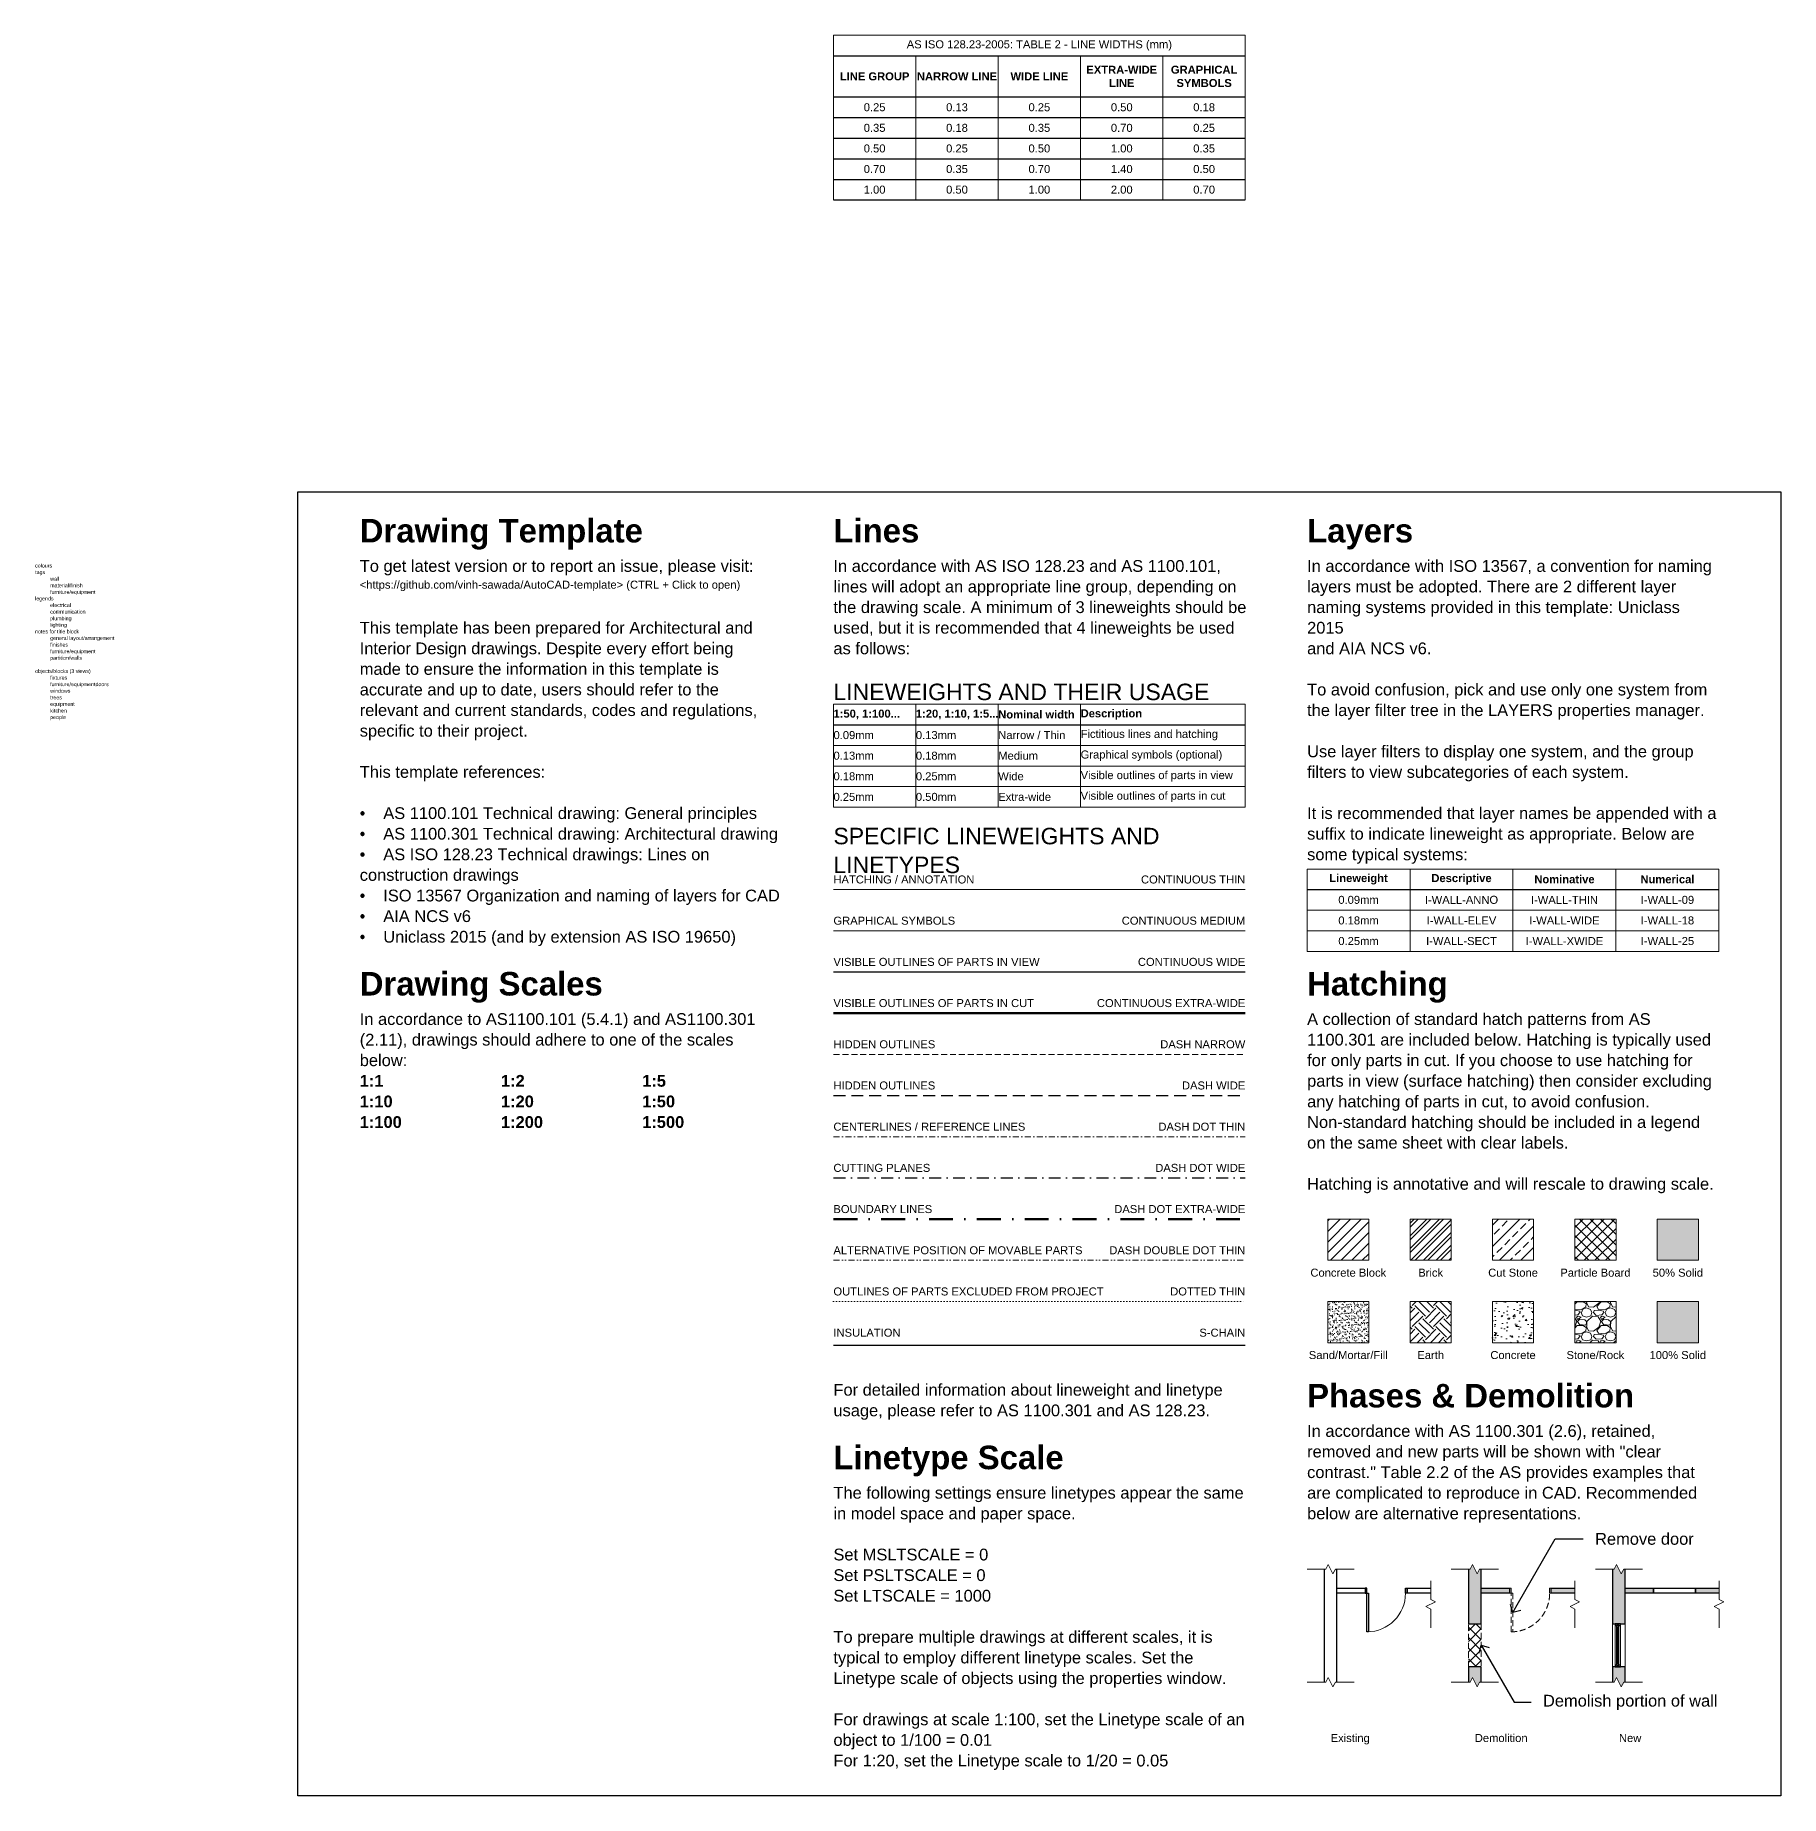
# Model space of a CAD drawing. Header units: millimetres. Extents: x 6670 to 127750, y 41694 to 79093.
# Drawn here: x 6670 to 43751, y 41694 to 79093 of the extents above; entities that cross this region are included whole.
import ezdxf
from ezdxf import colors
from ezdxf.entities.mleader import LeaderData, LeaderLine
from ezdxf.math import Vec2, Vec3

# ---------------------------------------------------------------- set-up
doc = ezdxf.new("R2010")
doc.units = ezdxf.units.MM
doc.header["$LTSCALE"] = 1000
for name, pattern in [('DASHDOT', [25.4, 12.7, -6.35, 0, -6.35]), ('DASHDOTX2', [50.8, 25.4, -12.7, 0, -12.7]), ('DASHDOTX4', [101.6, 50.8, -25.4, 0, -25.4]), ('DASHED', [19.05, 12.7, -6.35]), ('DASHEDX2', [38.1, 25.4, -12.7]), ('DIVIDE', [31.75, 12.7, -6.35, 0, -6.35, 0, -6.35]), ('DOT', [6.35, 0, -6.35])]:
    doc.linetypes.add(name, pattern=pattern)
for name, color, linetype, lineweight in [('I-E_25_10-WALLS_EXTERIOR_ELEV', 11, 'Continuous', 18), ('I-E_25_10-WALLS_EXTERIOR_SECT', 10, 'Continuous', 25), ('I-E_25_20-WALLS_INTERIOR_SECT', 10, 'Continuous', 25), ('I-E_25_30-DOORS_ANNO', 54, 'Continuous', 9), ('I-E_25_30-DOORS_SECT', 50, 'Continuous', 25), ('I-E_25_35-WINDOWS_ELEV', 91, 'Continuous', 18), ('I-E_25_35-WINDOWS_SECT', 90, 'Continuous', 25), ('I-E_25_40-GLAZING_SECT', 130, 'Continuous', 25), ('I-Z_20_10_00-ANNOTATION', 7, 'Continuous', 13), ('I-Z_20_40_00-HATCHING', 8, 'Continuous', 9), ('I-Z_20_80_00-SYMBOLS', 7, 'Continuous', 13), ('I-Z_30_90_00-SCHEDULES', 7, 'Continuous', 13), ('ID-E_25_00_DEMO_ANNO', 1, 'DASHED', 13), ('ID-E_25_00_DEMO_ELEMENTS', 1, 'DASHED', 18), ('ID-E_25_00_DEMO_HATCHING', 1, 'DASHED', 9)]:
    doc.layers.add(name, color=color, linetype=linetype, lineweight=lineweight)
doc.styles.add('1.7mm BOLD', font='HelveticaNowDisplay-Bold.ttf', dxfattribs={"height": 1.7})
doc.styles.add('1.7mm REGULAR', font='HelveticaNowDisplay-Regular.ttf', dxfattribs={"height": 1.7})
doc.styles.add('1.7mm THIN', font='HelveticaNowDisplay-Thin.ttf', dxfattribs={"height": 1.7})
doc.styles.add('2.5mm BOLD', font='HelveticaNowDisplay-Bold.ttf', dxfattribs={"height": 2.5})
doc.styles.add('2.5mm REGULAR', font='HelveticaNowDisplay-Regular.ttf', dxfattribs={"height": 2.5})
doc.styles.add('3.5mm THIN', font='HelveticaNowDisplay-Thin.ttf', dxfattribs={"height": 3.5})
doc.styles.add('5.0mm BOLD', font='HelveticaNowDisplay-Bold.ttf', dxfattribs={"height": 5})
doc.linetypes.add('BATTING', pattern='A,0.00254,-2.54,[134,ltypeshp.shx,S=2.54,R=0,X=-2.54,Y=0],-5.08,[134,ltypeshp.shx,S=2.54,R=180,X=2.54,Y=0],-2.54', length=10.16254)

# ---------------------------------------------------------------- blocks, each defined once
blk = doc.blocks.new('*T56')
at = {"layer": 'Defpoints', "color": 8, "linetype": 'ByBlock', "lineweight": 0, "transparency": 16777216}
for p, q in [((0, 0), (8750, 0)), ((0, 0), (0, -3500)), ((8750, 0), (8750, -3500)), ((1750, -437.5), (1750, -3500)), ((3500, -437.5), (3500, -3500)), ((5250, -437.5), (5250, -3500)), ((7000, -437.5), (7000, -3500))]:
    blk.add_line(p, q, dxfattribs=at)
at = {"layer": 'I-Z_30_90_00-SCHEDULES', "color": 0, "linetype": 'ByBlock', "lineweight": -2, "transparency": 16777216}
for p, q in [((0, -437.5), (8750, -437.5)), ((0, -1312.5), (8750, -1312.5)), ((0, -1750), (8750, -1750)), ((0, -2187.5), (8750, -2187.5)), ((0, -2625), (8750, -2625)), ((0, -3062.5), (8750, -3062.5)), ((0, -3500), (8750, -3500))]:
    blk.add_line(p, q, dxfattribs=at)
at = {"layer": 'I-Z_30_90_00-SCHEDULES', "color": 0, "transparency": 16777216, "char_height": 170, "attachment_point": 5}
for s, insert, width, style in [('AS ISO 128.23-2005: TABLE 2 - LINE WIDTHS (mm)', (4375, -218.75), 8747, '1.7mm THIN'), ('EXTRA-WIDE LINE', (6125, -875), 1747, '1.7mm BOLD'), ('GRAPHICAL SYMBOLS', (7875, -875), 1747, '1.7mm BOLD'), ('LINE GROUP', (875, -875), 1747, '1.7mm BOLD'), ('NARROW LINE', (2625, -875), 1747, '1.7mm BOLD'), ('WIDE LINE', (4375, -875), 1747, '1.7mm BOLD'), ('0.25', (875, -1531.25), 1747, '1.7mm REGULAR'), ('0.13', (2625, -1531.25), 1747, '1.7mm REGULAR'), ('0.25', (4375, -1531.25), 1747, '1.7mm REGULAR'), ('0.50', (6125, -1531.25), 1747, '1.7mm REGULAR'), ('0.18', (7875, -1531.25), 1747, '1.7mm REGULAR'), ('0.35', (875, -1968.75), 1747, '1.7mm REGULAR'), ('0.18', (2625, -1968.75), 1747, '1.7mm REGULAR'), ('0.35', (4375, -1968.75), 1747, '1.7mm REGULAR'), ('0.70', (6125, -1968.75), 1747, '1.7mm REGULAR'), ('0.25', (7875, -1968.75), 1747, '1.7mm REGULAR'), ('0.50', (875, -2406.25), 1747, '1.7mm REGULAR'), ('0.25', (2625, -2406.25), 1747, '1.7mm REGULAR'), ('0.50', (4375, -2406.25), 1747, '1.7mm REGULAR'), ('1.00', (6125, -2406.25), 1747, '1.7mm REGULAR'), ('0.35', (7875, -2406.25), 1747, '1.7mm REGULAR'), ('0.70', (875, -2843.75), 1747, '1.7mm REGULAR'), ('0.35', (2625, -2843.75), 1747, '1.7mm REGULAR'), ('0.70', (4375, -2843.75), 1747, '1.7mm REGULAR'), ('1.40', (6125, -2843.75), 1747, '1.7mm REGULAR'), ('0.50', (7875, -2843.75), 1747, '1.7mm REGULAR'), ('1.00', (875, -3281.25), 1747, '1.7mm REGULAR'), ('0.50', (2625, -3281.25), 1747, '1.7mm REGULAR'), ('1.00', (4375, -3281.25), 1747, '1.7mm REGULAR'), ('2.00', (6125, -3281.25), 1747, '1.7mm REGULAR'), ('0.70', (7875, -3281.25), 1747, '1.7mm REGULAR')]:
    blk.add_mtext(s, dxfattribs=dict(at, insert=insert, width=width, style=style))
blk = doc.blocks.new('*T75')
at = {"layer": 'Defpoints', "color": 8, "linetype": 'ByBlock', "lineweight": 0, "transparency": 16777216}
for p, q in [((0, 0), (8750, 0)), ((0, 0), (0, -1750)), ((2187.5, 0), (2187.5, -1750)), ((4375, 0), (4375, -1750)), ((6562.5, 0), (6562.5, -1750)), ((8750, 0), (8750, -1750)), ((0, -875), (8750, -875)), ((0, -1312.5), (8750, -1312.5)), ((0, -1750), (8750, -1750))]:
    blk.add_line(p, q, dxfattribs=at)
at = {"layer": 'I-Z_30_90_00-SCHEDULES', "color": 0, "linetype": 'ByBlock', "lineweight": -2, "transparency": 16777216}
blk.add_line((0, -437.5), (8750, -437.5), dxfattribs=at)
at = {"layer": 'I-Z_30_90_00-SCHEDULES', "color": 0, "transparency": 16777216, "char_height": 170, "width": 2184.5, "attachment_point": 5}
for s, insert, style in [('Lineweight', (1093.75, -218.75), '1.7mm BOLD'), ('Descriptive', (3281.25, -218.75), '1.7mm BOLD'), ('Nominative', (5468.75, -218.75), '1.7mm BOLD'), ('Numerical', (7656.25, -218.75), '1.7mm BOLD'), ('0.09mm', (1093.75, -656.25), '1.7mm REGULAR'), ('I-WALL-ANNO', (3281.25, -656.25), '1.7mm REGULAR'), ('I-WALL-THIN', (5468.75, -656.25), '1.7mm REGULAR'), ('I-WALL-09', (7656.25, -656.25), '1.7mm REGULAR'), ('0.18mm', (1093.75, -1093.75), '1.7mm REGULAR'), ('I-WALL-ELEV', (3281.25, -1093.75), '1.7mm REGULAR'), ('I-WALL-WIDE', (5468.75, -1093.75), '1.7mm REGULAR'), ('I-WALL-18', (7656.25, -1093.75), '1.7mm REGULAR'), ('0.25mm', (1093.75, -1531.25), '1.7mm REGULAR'), ('I-WALL-SECT', (3281.25, -1531.25), '1.7mm REGULAR'), ('I-WALL-XWIDE', (5468.75, -1531.25), '1.7mm REGULAR'), ('I-WALL-25', (7656.25, -1531.25), '1.7mm REGULAR')]:
    blk.add_mtext(s, dxfattribs=dict(at, insert=insert, style=style))
blk = doc.blocks.new('*T76')
at = {"layer": 'Defpoints', "color": 8, "linetype": 'ByBlock', "lineweight": 0, "transparency": 16777216}
for p, q in [((0, 0), (8750, 0)), ((0, 0), (0, -2187.5)), ((1750, 0), (1750, -2187.5)), ((3500, 0), (3500, -2187.5)), ((5250, 0), (5250, -2187.5)), ((8750, 0), (8750, -2187.5)), ((0, -875), (8750, -875)), ((0, -1312.5), (8750, -1312.5)), ((0, -1750), (8750, -1750)), ((0, -2187.5), (8750, -2187.5))]:
    blk.add_line(p, q, dxfattribs=at)
at = {"layer": 'I-Z_30_90_00-SCHEDULES', "color": 0, "linetype": 'ByBlock', "lineweight": -2, "transparency": 16777216}
blk.add_line((0, -437.5), (8750, -437.5), dxfattribs=at)
at = {"layer": 'I-Z_30_90_00-SCHEDULES', "color": 0, "transparency": 16777216, "char_height": 170, "attachment_point": 4}
for s, insert, width, style in [('1:50, 1:100...', (1.5, -218.75), 1747, '1.7mm BOLD'), ('1:20, 1:10, 1:5...', (1751.5, -218.75), 1747, '1.7mm BOLD'), ('Nominal width', (3501.5, -218.75), 1747, '1.7mm BOLD'), ('Description', (5251.5, -218.75), 3497, '1.7mm BOLD'), ('0.09mm', (1.5, -656.25), 1747, '1.7mm REGULAR'), ('0.13mm', (1751.5, -656.25), 1747, '1.7mm REGULAR'), ('Narrow / Thin', (3501.5, -656.25), 1747, '1.7mm REGULAR'), ('Fictitious lines and hatching', (5251.5, -656.25), 3497, '1.7mm REGULAR'), ('0.13mm', (1.5, -1093.75), 1747, '1.7mm REGULAR'), ('0.18mm', (1751.5, -1093.75), 1747, '1.7mm REGULAR'), ('Medium', (3501.5, -1093.75), 1747, '1.7mm REGULAR'), ('Graphical symbols (optional)', (5251.5, -1093.75), 3497, '1.7mm REGULAR'), ('0.18mm', (1.5, -1531.25), 1747, '1.7mm REGULAR'), ('0.25mm', (1751.5, -1531.25), 1747, '1.7mm REGULAR'), ('Wide', (3501.5, -1531.25), 1747, '1.7mm REGULAR'), ('Visible outlines of parts in view', (5251.5, -1531.25), 3497, '1.7mm REGULAR'), ('Visible outlines of parts in cut', (5251.5, -1968.75), 3497, '1.7mm REGULAR'), ('0.25mm', (1.5, -1968.75), 1747, '1.7mm REGULAR'), ('0.50mm', (1751.5, -1968.75), 1747, '1.7mm REGULAR'), ('Extra-wide', (3501.5, -1968.75), 1747, '1.7mm REGULAR')]:
    blk.add_mtext(s, dxfattribs=dict(at, insert=insert, width=width, style=style))
blk = doc.blocks.new('*U120')
at = {"color": 0, "linetype": 'ByBlock', "lineweight": -2, "ltscale": 0.01, "transparency": 16777216}
blk.add_lwpolyline([(-5, 0), (-1, 0), (-0.5, 1), (0.5, -1), (1, 0), (5, 0)], dxfattribs=at)
blk = doc.blocks.new('*U162')
at = {"layer": 'I-E_25_30-DOORS_ANNO', "ltscale": 0.01}
blk.add_arc((0, 0), 820, 270, 0, dxfattribs=at)
at = {"layer": 'I-E_25_30-DOORS_SECT', "ltscale": 0.01}
for points in [[(0, 0), (0, 110), (-35, 110), (-35, 0)], [(0, 0), (35, 0), (35, -820), (0, -820)], [(820, 0), (820, 110), (855, 110), (855, 0)]]:
    blk.add_lwpolyline(points, close=True, dxfattribs=at)
blk = doc.blocks.new('*U123')
at = {"layer": 'I-E_25_35-WINDOWS_ELEV'}
for points in [[(35, 110), (875, 110), (875, 0), (35, 0)], [(70, 30), (840, 30), (840, 80), (70, 80)]]:
    blk.add_lwpolyline(points, close=True, dxfattribs=at)
at = {"layer": 'I-E_25_35-WINDOWS_SECT'}
for points in [[(0, 0), (35, 0), (35, 110), (0, 110)], [(35, 30), (70, 30), (70, 80), (35, 80)], [(840, 30), (875, 30), (875, 80), (840, 80)], [(875, 0), (910, 0), (910, 110), (875, 110)]]:
    blk.add_lwpolyline(points, close=True, dxfattribs=at)
at = {"layer": 'I-E_25_40-GLAZING_SECT'}
blk.add_line((840, 55), (70, 55), dxfattribs=at)
blk = doc.blocks.new('_Open90')
at = {"color": 0, "linetype": 'ByBlock', "lineweight": -2}
for p, q in [((0, 0), (-1, 0)), ((-0.5, 0.5), (0, 0)), ((0, 0), (-0.5, -0.5))]:
    blk.add_line(p, q, dxfattribs=at)

msp = doc.modelspace()

# ---------------------------------------------------------------- hatches: boundary and pattern name
at = {"layer": 'I-Z_20_40_00-HATCHING', "transparency": 33554687}
h = msp.add_hatch(dxfattribs=at)
h.set_pattern_fill('ANSI31', color=256, scale=0.5)
h.set_pattern_definition([(45, (7e-12, -875), (-112.2532, 112.2532), [])])
h.paths.add_polyline_path([(35001.2, 53943.7), (34126.2, 53943.7), (34126.2, 53068.7), (35001.2, 53068.7)])
h = msp.add_hatch(dxfattribs=at)
h.set_pattern_fill('ANSI32', color=256, scale=0.2)
h.set_pattern_definition([(45, (7e-12, -875), (-134.70384, 134.70384), []), (45, (89.8, -875), (-134.70384, 134.70384), [])])
h.paths.add_polyline_path([(36751.2, 53943.7), (35876.2, 53943.7), (35876.2, 53068.7), (36751.2, 53068.7)])
h = msp.add_hatch(dxfattribs=at)
h.set_pattern_fill('ANSI33', color=256, scale=0.5)
h.set_pattern_definition([(45, (7e-12, -875), (-224.5064, 224.5064), []), (45, (224.5, -875), (-224.5064, 224.5064), [158.75, -79.375])])
h.paths.add_polyline_path([(38501.2, 53943.7), (37626.2, 53943.7), (37626.2, 53068.7), (38501.2, 53068.7)])
h = msp.add_hatch(dxfattribs=at)
h.set_pattern_fill('ANSI37', color=256, scale=0.5)
h.set_pattern_definition([(45, (7e-12, -875), (-112.2532, 112.2532), []), (135, (7e-12, -875), (-112.2532, -112.2532), [])])
h.paths.add_polyline_path([(40251.2, 53943.7), (39376.2, 53943.7), (39376.2, 53068.7), (40251.2, 53068.7)])
at = {"layer": 'I-Z_20_40_00-HATCHING', "transparency": 33554559}
h = msp.add_hatch(color=256, dxfattribs=at)
h.dxf.hatch_style = 1
h.paths.add_polyline_path([(41126.2, 53068.7), (42001.2, 53068.7), (42001.2, 53943.7), (41126.2, 53943.7)])
at = {"layer": 'I-Z_20_40_00-HATCHING', "transparency": 33554687}
h = msp.add_hatch(dxfattribs=at)
h.set_pattern_fill('AR-SAND', color=256, scale=0.02)
h.set_pattern_definition([(37.5, (7e-12, -875), (-3.20006, 97.88265), [0, -77.216, 0, -86.36, 0, -82.55]), (7.5, (7e-12, -875), (89.90466, 143.36502), [0, -41.656, 0, -69.596, 0, -26.67]), (327.5, (-62.48, -875), (158.19847, 0.28744), [0, -25.4, 0, -91.44, 0, -119.38]), (317.5, (-62.48, -875), (152.7113, 44.58586), [0, -12.7, 0, -59.944, 0, -68.58])])
h.paths.add_polyline_path([(35001.2, 52193.7), (34126.2, 52193.7), (34126.2, 51318.7), (35001.2, 51318.7)])
h = msp.add_hatch(dxfattribs=at)
h.set_pattern_fill('EARTH', color=256, scale=0.5, angle=45)
h.set_pattern_definition([(45, (7e-12, -875), (0, 449.0128), [317.5, -317.5]), (45, (-84.2, -790.8), (0, 449.0128), [317.5, -317.5]), (45, (-168.38, -706.62), (0, 449.0128), [317.5, -317.5]), (135, (-168.38, -650.5), (-449.0128, 0), [317.5, -317.5]), (135, (-84.2, -566.3), (-449.0128, 0), [317.5, -317.5]), (135, (7e-12, -482.1), (-449.0128, 0), [317.5, -317.5])])
h.paths.add_polyline_path([(36751.2, 52193.7), (35876.2, 52193.7), (35876.2, 51318.7), (36751.2, 51318.7)])
h = msp.add_hatch(dxfattribs=at)
h.set_pattern_fill('AR-CONC', color=256, scale=0.02)
h.set_pattern_definition([(50, (7e-12, -875), (364.3693, -31.8782), [38.1, -419.1]), (355, (7e-12, -875), (-70.4868, 382.1137), [30.48, -335.2812]), (100.45144, (30.36, -877.66), (293.8825, 350.2355), [32.38, -356.1805]), (46.1842, (7e-12, -773.4), (542.158, -84.0847), [57.15, -628.65]), (96.6356, (45.2, -780.4), (474.8083, 494.8522), [48.57, -534.271]), (351.1842, (7e-12, -773.4), (474.8083, 494.8522), [45.72, -502.9195]), (21, (50.8, -798.8), (303.2288, -204.5304), [38.1, -419.1]), (326, (50.8, -798.8), (123.604, 368.376), [30.48, -335.28]), (71.45144, (76.07, -815.84), (426.8328, 163.8455), [32.38, -356.1799]), (37.5, (7e-12, -875), (6.1772, 169.11008), [0, -331.216, 0, -340.36, 0, -336.55]), (7.5, (7e-12, -875), (133.6393, 200.36115), [0, -194.056, 0, -323.596, 0, -128.27]), (327.5, (-113.28, -875), (271.1812, -11.4575), [0, -127, 0, -396.24, 0, -525.78]), (317.5, (-164.08, -875), (296.2584, 50.853), [0, -165.1, 0, -263.144, 0, -373.38])])
h.paths.add_polyline_path([(38501.2, 52193.7), (37626.2, 52193.7), (37626.2, 51318.7), (38501.2, 51318.7)])
h = msp.add_hatch(dxfattribs=at)
h.set_pattern_fill('GRAVEL', color=256, scale=0.2)
h.set_pattern_definition([(228.01279, (365.76, -367), (-4064, -4572), [68.3443, -6766.0967]), (184.96974, (320.04, -417.8), (6095.9999976, 508.000029), [117.281, -11610.8098]), (132.510447, (203.2, -427.96), (5080.000002, -5587.999998), [82.6963, -8186.9446]), (267.27369, (5.08, -554.96), (508.000001, 10160), [106.801, -10573.2875]), (292.833654, (7e-12, -661.64), (-2540, 6096), [104.7267, -10367.9615]), (357.27369, (40.64, -758.16), (-10160, 508.000001), [106.801, -10573.2875]), (37.69424, (147.32, -763.24), (-6603.9999997, -5080.0000004), [141.2387, -13982.623]), (72.25533, (259.08, -676.88), (3556.000001, 11175.9999997), [133.344, -13201.0513]), (121.429566, (299.72, -549.88), (-4064.000001, 6604), [107.1626, -10609.109]), (175.23636, (243.84, -458.44), (5588, -508), [122.3427, -5994.7874]), (222.397438, (121.92, -448.28), (-6096, -5588.0000002), [158.2156, -15663.3545]), (138.814075, (508, -560.04), (-3556, 3048), [54.001, -5346.113]), (171.469234, (467.36, -524.48), (6604, -1015.999999), [102.7364, -10170.9278]), (225, (365.76, -509.24), (-7e-14, -508), [71.842, -646.5786]), (203.19859, (330.2, -448.28), (2540, 1016), [38.6883, -3830.1245]), (291.80141, (294.64, -463.52), (-508, 1524), [54.713, -2680.9506]), (30.96376, (314.96, -514.32), (1524, 1016), [88.864, -2873.2596]), (161.56505, (391.16, -468.6), (1016, -508), [64.2574, -1542.1796]), (16.38954, (7e-12, -463.52), (5080, 1524), [90.0176, -8911.7653]), (70.346176, (86.36, -438.12), (-2032, -5588), [75.5198, -7476.443]), (293.19859, (391.16, -367), (-1016, 2540), [77.376, -3791.4367]), (343.61046, (421.64, -438.12), (-5080, 1524), [90.0176, -8911.7653]), (339.44395, (7e-12, -778.48), (-2540, 1016), [86.807, -4253.547]), (294.77514, (81.28, -808.96), (-2540.000003, 5587.999999), [72.7344, -7200.7187]), (66.80141, (396.24, -875), (1016, 2540), [77.376, -3791.4367]), (17.354025, (426.72, -803.88), (-6604, -2032), [85.1565, -8430.4752]), (69.44395, (147.32, -875), (-1016, -2540), [43.4035, -4296.9504]), (101.30993, (365.76, -875), (-508, 2032), [25.903, -2564.399]), (165.96376, (360.68, -849.6), (1524, -508), [104.7267, -1989.811]), (186.009006, (259.08, -824.2), (5080, 508), [97.0534, -9608.273]), (303.69007, (314.96, -560.04), (-508, 1016), [73.2648, -1758.3553]), (353.157227, (355.6, -621), (8636, -1015.9999995), [127.9114, -12663.2018]), (60.9454, (482.6, -636.24), (-2032, -3556), [52.3016, -5177.8785]), (90, (508, -590.5), (-508, 508), [30.48, -477.52]), (120.25644, (248.92, -808.96), (2032, -3556), [70.5734, -6986.788]), (48.01279, (213.36, -748), (4064, 4572), [136.6886, -6697.7524]), (0, (304.8, -646.4), (508, 508), [132.08, -375.92]), (325.304846, (436.88, -646.4), (5080.000002, -3555.999997), [80.322, -7951.8633]), (254.0546, (502.92, -692.12), (-508, -2032), [73.966, -3624.33]), (207.645975, (482.6, -763.24), (-9652.0000004, -5079.999999), [120.429, -11922.493]), (175.42608, (375.92, -819.12), (-6604, 508), [127.406, -12613.1693])])
h.paths.add_polyline_path([(40251.2, 52193.7), (39376.2, 52193.7), (39376.2, 51318.7), (40251.2, 51318.7)])
h = msp.add_hatch(color=256, dxfattribs=at)
h.dxf.hatch_style = 1
h.paths.add_polyline_path([(42001.2, 51318.7), (42001.2, 52193.7), (41126.2, 52193.7), (41126.2, 51318.7)])
at = {"layer": 'I-Z_20_40_00-HATCHING', "transparency": 33554559}
h = msp.add_hatch(color=256, dxfattribs=at)
h.dxf.hatch_style = 1
h.paths.add_polyline_path([(37116.2, 45346.2), (37386.2, 45346.2), (37386.2, 46506.2), (37351.2, 46506.2), (37301.2, 46406.2), (37201.2, 46606.2), (37151.2, 46506.2), (37116.2, 46506.2)])
h.paths.add_polyline_path([(37201.2, 44206.2), (37301.2, 44006.2), (37351.2, 44106.2), (37386.2, 44106.2), (37386.2, 44436.2), (37116.2, 44436.2), (37116.2, 44106.2), (37151.2, 44106.2)])
h = msp.add_hatch(color=256, dxfattribs=at)
h.dxf.hatch_style = 1
h.paths.add_polyline_path([(41048.7, 46106.2), (40448.7, 46106.2), (40448.7, 45996.2), (41048.7, 45996.2)])
h.paths.add_polyline_path([(41938.7, 46106.2), (41938.7, 45996.2), (42438.7, 45996.2), (42438.7, 46106.2)])
h.paths.add_polyline_path([(40178.7, 45346.2), (40448.7, 45346.2), (40448.7, 46506.2), (40413.7, 46506.2), (40363.7, 46406.2), (40263.7, 46606.2), (40213.7, 46506.2), (40178.7, 46506.2)])
h.paths.add_polyline_path([(40263.7, 44206.2), (40363.7, 44006.2), (40413.7, 44106.2), (40448.7, 44106.2), (40448.7, 44436.2), (40178.7, 44436.2), (40178.7, 44106.2), (40213.7, 44106.2)])
h = msp.add_hatch(color=256, dxfattribs=at)
h.dxf.hatch_style = 1
h.paths.add_polyline_path([(37986.2, 46106.2), (37386.2, 46106.2), (37386.2, 45996.2), (37986.2, 45996.2)])
h.paths.add_polyline_path([(38876.2, 46106.2), (38876.2, 45996.2), (39376.2, 45996.2), (39376.2, 46106.2)])
at = {"layer": 'ID-E_25_00_DEMO_HATCHING', "transparency": 33554687}
h = msp.add_hatch(dxfattribs=at)
h.set_pattern_fill('ANSI37', color=256, scale=0.5)
h.set_pattern_definition([(45, (0, 0), (-112.2532, 112.2532), []), (135, (0, 0), (-112.2532, -112.2532), [])])
h.paths.add_polyline_path([(37386.2, 45346.2), (37116.2, 45346.2), (37116.2, 44436.2), (37386.2, 44436.2)])

# ---------------------------------------------------------------- linework, layer by layer
at = {"linetype": 'Continuous', "lineweight": 13, "ltscale": 0.01}
msp.add_line((23626.2, 60943.7), (32376.2, 60943.7), dxfattribs=at)
at = {"linetype": 'Continuous', "lineweight": 18, "ltscale": 0.01}
msp.add_line((23626.2, 60068.7), (32376.2, 60068.7), dxfattribs=at)
at = {"linetype": 'Continuous', "lineweight": 25, "ltscale": 0.01}
msp.add_line((23626.2, 59193.7), (32376.2, 59193.7), dxfattribs=at)
at = {"linetype": 'Continuous', "lineweight": 50, "ltscale": 0.01}
msp.add_line((23626.2, 58318.7), (32376.2, 58318.7), dxfattribs=at)
at = {"linetype": 'DASHED', "lineweight": 13, "ltscale": 0.01}
msp.add_line((23626.2, 57443.7), (32376.2, 57443.7), dxfattribs=at)
at = {"linetype": 'DASHEDX2', "lineweight": 25, "ltscale": 0.01}
msp.add_line((23626.2, 56568.7), (32376.2, 56568.7), dxfattribs=at)
at = {"linetype": 'DASHDOT', "lineweight": 13, "ltscale": 0.01}
msp.add_line((23626.2, 55693.7), (32376.2, 55693.7), dxfattribs=at)
at = {"linetype": 'DASHDOTX2', "lineweight": 25, "ltscale": 0.01}
msp.add_line((23626.2, 54818.7), (32376.2, 54818.7), dxfattribs=at)
at = {"linetype": 'DASHDOTX4', "lineweight": 50, "ltscale": 0.01}
msp.add_line((23626.2, 53943.7), (32376.2, 53943.7), dxfattribs=at)
at = {"linetype": 'DIVIDE', "lineweight": 13, "ltscale": 0.01}
msp.add_line((23626.2, 53068.7), (32376.2, 53068.7), dxfattribs=at)
at = {"linetype": 'DOT', "lineweight": 13, "ltscale": 0.01}
msp.add_line((23626.2, 52193.7), (32376.2, 52193.7), dxfattribs=at)
at = {"linetype": 'BATTING', "lineweight": -3, "ltscale": 0.01}
msp.add_line((23626.2, 51268.7), (32376.2, 51268.7), dxfattribs=at)
msp.add_lwpolyline([(12251.6, 69393.4), (43751.2, 69393.4), (43751.2, 41693.7), (12251.6, 41693.7)], close=True)
at = {"layer": 'I-E_25_10-WALLS_EXTERIOR_ELEV'}
msp.add_lwpolyline([(40178.7, 45346.2), (40448.7, 45346.2), (40448.7, 44436.2), (40178.7, 44436.2)], close=True, dxfattribs=at)
at = {"layer": 'I-E_25_10-WALLS_EXTERIOR_SECT'}
for p, q in [((34053.7, 46506.2), (34053.7, 44106.2)), ((34323.7, 44106.2), (34323.7, 46506.2))]:
    msp.add_line(p, q, dxfattribs=at)
for points in [[(37116.2, 46506.2), (37116.2, 45346.2), (37386.2, 45346.2), (37386.2, 46506.2)], [(40178.7, 46506.2), (40178.7, 45346.2), (40448.7, 45346.2), (40448.7, 46506.2)], [(37386.2, 44106.2), (37386.2, 44436.2), (37116.2, 44436.2), (37116.2, 44106.2)], [(40448.7, 44106.2), (40448.7, 44436.2), (40178.7, 44436.2), (40178.7, 44106.2)]]:
    msp.add_lwpolyline(points, dxfattribs=at)
at = {"layer": 'I-E_25_20-WALLS_INTERIOR_SECT'}
for points in [[(34323.7, 46106.2), (34923.7, 46106.2), (34923.7, 45996.2), (34323.7, 45996.2)], [(37386.2, 46106.2), (37986.2, 46106.2), (37986.2, 45996.2), (37386.2, 45996.2)], [(40448.7, 46106.2), (41048.7, 46106.2), (41048.7, 45996.2), (40448.7, 45996.2)], [(41048.7, 46106.2), (41938.7, 46106.2), (41938.7, 45996.2), (41048.7, 45996.2)]]:
    msp.add_lwpolyline(points, close=True, dxfattribs=at)
for points in [[(36313.7, 45996.2), (35813.7, 45996.2), (35813.7, 46106.2), (36313.7, 46106.2)], [(39376.2, 45996.2), (38876.2, 45996.2), (38876.2, 46106.2), (39376.2, 46106.2)], [(42438.7, 45996.2), (41938.7, 45996.2), (41938.7, 46106.2), (42438.7, 46106.2)]]:
    msp.add_lwpolyline(points, dxfattribs=at)
at = {"layer": 'I-Z_20_80_00-SYMBOLS'}
for points in [[(34126.2, 53068.7), (35001.2, 53068.7), (35001.2, 53943.7), (34126.2, 53943.7)], [(35876.2, 53068.7), (36751.2, 53068.7), (36751.2, 53943.7), (35876.2, 53943.7)], [(37626.2, 53068.7), (38501.2, 53068.7), (38501.2, 53943.7), (37626.2, 53943.7)], [(39376.2, 53068.7), (40251.2, 53068.7), (40251.2, 53943.7), (39376.2, 53943.7)], [(41126.2, 53068.7), (42001.2, 53068.7), (42001.2, 53943.7), (41126.2, 53943.7)], [(34126.2, 51318.7), (35001.2, 51318.7), (35001.2, 52193.7), (34126.2, 52193.7)], [(35876.2, 51318.7), (36751.2, 51318.7), (36751.2, 52193.7), (35876.2, 52193.7)], [(37626.2, 51318.7), (38501.2, 51318.7), (38501.2, 52193.7), (37626.2, 52193.7)], [(39376.2, 51318.7), (40251.2, 51318.7), (40251.2, 52193.7), (39376.2, 52193.7)], [(41126.2, 51318.7), (42001.2, 51318.7), (42001.2, 52193.7), (41126.2, 52193.7)]]:
    msp.add_lwpolyline(points, close=True, dxfattribs=at)
at = {"layer": 'ID-E_25_00_DEMO_ELEMENTS', "ltscale": 0.01}
for points in [[(38021.2, 45996.2), (38021.2, 46106.2), (37986.2, 46106.2), (37986.2, 45996.2)], [(38841.2, 45996.2), (38841.2, 46106.2), (38876.2, 46106.2), (38876.2, 45996.2)], [(38021.2, 45996.2), (38056.2, 45996.2), (38056.2, 45176.2), (38021.2, 45176.2)], [(37116.2, 45346.2), (37386.2, 45346.2), (37386.2, 44436.2), (37116.2, 44436.2)]]:
    msp.add_lwpolyline(points, close=True, dxfattribs=at)
msp.add_arc((38021.2, 45996.2), 820, 270, 0, dxfattribs=at)

# ---------------------------------------------------------------- block references
for name, p in [('*T56', (23626.2, 79093.2)), ('*T76', (23626.2, 64881.2)), ('*T75', (33687.2, 61381.2)), ('*U162', (34958.7, 45996.2))]:
    msp.add_blockref(name, p)
at = {"rotation": 270.0000000000007}
msp.add_blockref('*U123', (40233.7, 45346.2), dxfattribs=at)
at = {"layer": 'I-Z_20_10_00-ANNOTATION', "xscale": 100, "yscale": 100, "zscale": 100}
for p in [(34188.7, 46506.2), (37251.2, 46506.2), (40313.7, 46506.2), (34188.7, 44106.2), (37251.2, 44106.2), (40313.7, 44106.2)]:
    msp.add_blockref('*U120', p, dxfattribs=at)
at = {"layer": 'I-Z_20_10_00-ANNOTATION', "xscale": 100, "yscale": 100, "zscale": 100, "rotation": 270}
for p in [(36313.7, 45761.2), (39376.2, 45761.2), (42438.7, 45761.2)]:
    msp.add_blockref('*U120', p, dxfattribs=at)

# ---------------------------------------------------------------- texts
for s, insert, char_height, width, attachment_point, line_spacing_factor, style in [('Drawing Template', (13563.7, 68818.7), 500, 8750, 1, 1.05, '5.0mm BOLD'), ('Lines', (23626.2, 68818.7), 500, 8750, 1, 1.05, '5.0mm BOLD'), ('Layers', (33688.7, 68818.7), 500, 8750, 1, 1.05, '5.0mm BOLD'), ('To get latest version or to report an issue, please visit:', (13563.7, 67943.7), 250, 8750, 1, 1.05, '2.5mm REGULAR'), ('In accordance with AS ISO 128.23 and AS 1100.101, lines will adopt an appropriate line group, depending on the drawing scale. A minimum of 3 lineweights should be used, but it is recommended that 4 lineweights be used as follows:', (23626.2, 67943.7), 250, 8750, 1, 1.05, '2.5mm REGULAR'), ('In accordance with ISO 13567, a convention for naming layers must be adopted. There are 2 different layer naming systems provided in this template: Uniclass 2015\\Pand AIA NCS v6.\\P\\PTo avoid confusion, pick and use only one system from the layer filter tree in the LAYERS properties manager.\\P\\PUse layer filters to display one system, and the group filters to view subcategories of each system.\\P\\PIt is recommended that layer names be appended with a suffix to indicate lineweight as appropriate. Below are some typical systems:', (33688.7, 67943.7), 250, 8750, 1, 1.05, '2.5mm REGULAR'), ('<https://github.com/vinh-sawada/AutoCAD-template> (CTRL + Click to open)', (13563.7, 67506.2), 170, 8750, 1, 1.05, '1.7mm THIN'), ('This template has been prepared for Architectural and Interior Design drawings. Despite every effort being made to ensure the information in this template is accurate and up to date, users should refer to the relevant and current standards, codes and regulations, specific to their project.\\P\\PThis template references:\\P\\P\\pxt2;{\\fSymbol|b0|i0|c2|p18;·^I}AS 1100.101 Technical drawing: General principles\\P{\\fSymbol|b0|i0|c2|p18;·^I}AS 1100.301 Technical drawing: Architectural drawing\\P{\\fSymbol|b0|i0|c2|p18;·^I}AS ISO 128.23 Technical drawings: Lines on construction drawings\\P{\\fSymbol|b0|i0|c2|p18;·^I}ISO 13567 Organization and naming of layers for CAD\\P{\\fSymbol|b0|i0|c2|p18;·^I}AIA NCS v6\\P{\\fSymbol|b0|i0|c2|p18;·^I}Uniclass 2015 (and by extension AS ISO 19650)', (13563.7, 66631.2), 250, 8750, 1, 1.05, '2.5mm REGULAR'), ('LINEWEIGHTS AND THEIR USAGE', (23626.2, 65318.7), 350, 8750, 1, 1.05, '3.5mm THIN'), ('SPECIFIC LINEWEIGHTS AND LINETYPES', (23626.2, 62256.2), 350, 8750, 1, 1.05, '3.5mm THIN'), ('HATCHING / ANNOTATION\\P\\PGRAPHICAL SYMBOLS\\P\\PVISIBLE OUTLINES OF PARTS IN VIEW\\P\\PVISIBLE OUTLINES OF PARTS IN CUT\\P\\PHIDDEN OUTLINES\\P\\PHIDDEN OUTLINES\\P\\PCENTERLINES / REFERENCE LINES\\P\\PCUTTING PLANES\\P\\PBOUNDARY LINES\\P\\PALTERNATIVE POSITION OF MOVABLE PARTS\\P\\POUTLINES OF PARTS EXCLUDED FROM PROJECT\\P\\PINSULATION', (23626.2, 61243.7), 170, 7000, 1, 1.544118, '1.7mm REGULAR'), ('CONTINUOUS THIN\\P\\PCONTINUOUS MEDIUM\\P\\PCONTINUOUS WIDE\\P\\PCONTINUOUS EXTRA-WIDE\\P\\PDASH NARROW\\P\\PDASH WIDE\\P\\PDASH DOT THIN\\P\\PDASH DOT WIDE\\P\\PDASH DOT EXTRA-WIDE\\P\\PDASH DOUBLE DOT THIN\\P\\PDOTTED THIN\\P\\PS-CHAIN', (32376.2, 61243.7), 170, 3500, 3, 1.544118, '1.7mm THIN'), ('Drawing Scales', (13563.7, 59193.7), 500, 8750, 1, 1.05, '5.0mm BOLD'), ('Hatching', (33688.7, 59193.7), 500, 8750, 1, 1.05, '5.0mm BOLD'), ('In accordance to AS1100.101 (5.4.1) and AS1100.301 (2.11), drawings should adhere to one of the scales below:', (13563.7, 58318.7), 250, 8750, 1, 1.05, '2.5mm REGULAR'), ('A collection of standard hatch patterns from AS 1100.301 are included below. Hatching is typically used for only parts in cut. If you choose to use hatching for parts in view (surface hatching) then consider excluding any hatching of parts in cut, to avoid confusion. Non-standard hatching should be included in a legend on the same sheet with clear labels.\\P\\PHatching is annotative and will rescale to drawing scale.', (33688.7, 58318.7), 250, 8750, 1, 1.05, '2.5mm REGULAR'), ('\\pxt12,24;1:1^I1:2^I1:5\\P1:10^I1:20^I1:50\\P1:100^I1:200^I1:500', (13563.7, 57006.2), 250, 8750, 1, 1.05, '2.5mm BOLD'), ('Concrete\\~Block', (34564, 52891.2), 170, 1000, 2, 1.05, '1.7mm REGULAR'), ('Brick', (36313.7, 52891.2), 170, 1000, 2, 1.05, '1.7mm REGULAR'), ('Cut\\~Stone', (38063.7, 52891.2), 170, 1000, 2, 1.05, '1.7mm REGULAR'), ('Particle\\~Board', (39813.7, 52891.2), 170, 1000, 2, 1.05, '1.7mm REGULAR'), ('50%\\~Solid', (41563.7, 52891.2), 170, 1000, 2, 1.05, '1.7mm REGULAR'), ('Sand/Mortar/Fill', (34563.4, 51141.2), 170, 1000, 2, 1.05, '1.7mm REGULAR'), ('Earth', (36313.7, 51141.2), 170, 1000, 2, 1.05, '1.7mm REGULAR'), ('Concrete', (38063.4, 51141.2), 170, 1000, 2, 1.05, '1.7mm REGULAR'), ('Stone/Rock', (39813.4, 51141.2), 170, 1000, 2, 1.05, '1.7mm REGULAR'), ('100%\\~Solid', (41563.4, 51141.2), 170, 1000, 2, 1.05, '1.7mm REGULAR'), ('For detailed information about lineweight and linetype usage, please refer to AS 1100.301 and AS 128.23.', (23626.2, 50443.7), 250, 8750, 1, 1.05, '2.5mm REGULAR'), ('Phases & Demolition', (33688.7, 50443.7), 500, 8750, 1, 1.05, '5.0mm BOLD'), ('In accordance with AS 1100.301 (2.6), retained, removed and new parts will be shown with "clear contrast." Table 2.2 of the AS provides examples that are complicated to reproduce in CAD. Recommended below are alternative representations.', (33688.7, 49568.7), 250, 8750, 1, 1.05, '2.5mm REGULAR'), ('Linetype Scale', (23626.2, 49131.2), 500, 8750, 1, 1.05, '5.0mm BOLD'), ('The following settings ensure linetypes appear the same in model space and paper space.\\P\\PSet MSLTSCALE = 0\\PSet PSLTSCALE = 0\\PSet LTSCALE = 1000\\P\\PTo prepare multiple drawings at different scales, it is typical to employ different linetype scales. Set the Linetype scale of objects using the properties window.\\P\\PFor drawings at scale 1:100, set the Linetype scale of an object to 1/100 = 0.01\\PFor 1:20, set the Linetype scale to 1/20 = 0.05', (23626.2, 48256.2), 250, 8750, 1, 1.05, '2.5mm REGULAR'), ('Existing', (34188.7, 43006.2), 170, 1000, 1, 1.05, '1.7mm REGULAR'), ('Demolition', (37251.2, 43006.2), 170, 1000, 1, 1.05, '1.7mm REGULAR'), ('New', (40313.7, 43006.2), 170, 1000, 1, 1.05, '1.7mm REGULAR')]:
    msp.add_mtext(s, dxfattribs=dict(insert=insert, char_height=char_height, width=width, attachment_point=attachment_point, line_spacing_factor=line_spacing_factor, style=style))
at = {"insert": (6668, 68006.1), "char_height": 80, "attachment_point": 1, "line_spacing_factor": 1.05, "style": '3.5mm THIN'}
msp.add_mtext_dynamic_manual_height_columns('\\Pcolours\\Ptags\\P^Iwall\\P^Imaterial/finish\\P^Ifurniture/equipment\\Plegends\\P^Ielectrical\\P^Icommunication\\P^Iplumbing\\P^Ilighting\\Pnotes for title block\\P^Igeneral layout/arrangement\\P^Ifinishes\\P^Ifurniture/equipment\\P^Ipartition/walls\\P\\Pobjects/blocks (3 views)\\P^Ifixtures\\P^Ifurniture/equipmentdoors\\P^Iwindows\\P^Itrees\\P^Iequipment\\P^Ikitchen\\P^Ipeople', width=4190.686, gutter_width=250, heights=[0], dxfattribs=at)

# ---------------------------------------------------------------- leaders
at = {"layer": 'ID-E_25_00_DEMO_ANNO'}
ml = msp.add_multileader_mtext('Standard', dxfattribs=at)
ml.set_content('Remove door', color=256, style='2.5mm REGULAR')
ml.set_leader_properties()
ml.set_arrow_properties(name='OPEN90')
ml.build(insert=Vec2(0, 0))
ml.multileader.update_dxf_attribs({"dogleg_length": 1.25, "arrow_head_size": 250, "scale": 100})
ctx = ml.context
ctx.base_point, ctx.scale, ctx.char_height, ctx.arrow_head_size, ctx.landing_gap_size, ctx.plane_origin = Vec3(39556.3, 47149.5), 100, 250, 250, 250, Vec3(38056.2, 45586.2)
notes = []
notes.append((ctx, [(0, (1, 1, 0), (39431.1, 47149.5), (1, 0), 125.3, [(0, [(38056.2, 45586.2), (38958.8, 47149.5)], 0, [])])]))
ctx.mtext.insert, ctx.mtext.flow_direction = Vec3(39806.3, 47276.6), 5
ml = msp.add_multileader_mtext('Standard', dxfattribs=at)
ml.set_content('Demolish portion of wall', color=256, style='2.5mm REGULAR')
ml.set_leader_properties()
ml.set_arrow_properties(name='OPEN90')
ml.build(insert=Vec2(0, 0))
ml.multileader.update_dxf_attribs({"dogleg_length": 17.5, "arrow_head_size": 250, "scale": 100})
ctx = ml.context
ctx.base_point, ctx.scale, ctx.char_height, ctx.arrow_head_size, ctx.landing_gap_size, ctx.plane_origin = Vec3(38449.2, 43679.5), 100, 250, 250, 250, Vec3(37386.2, 44891.2)
notes.append((ctx, [(0, (1, 1, 0), (38324, 43679.5), (1, 0), 125.3, [(0, [(37386.2, 44891.2), (38085.8, 43679.5)], 0, [])])]))
ctx.mtext.insert, ctx.mtext.flow_direction = Vec3(38699.2, 43838.9), 5
for ctx, leaders in notes:
    for number, flags, end, landing, length, lines in leaders:
        leader = LeaderData()
        leader.index, (leader.has_last_leader_line, leader.has_dogleg_vector, leader.attachment_direction) = number, flags
        leader.last_leader_point, leader.dogleg_vector, leader.dogleg_length = Vec3(end), Vec3(landing), length
        for number, points, colour, breaks in lines:
            line = LeaderLine()
            line.index, line.vertices, line.color, line.breaks = number, Vec3.list(points), colors.encode_raw_color(colour), breaks
            leader.lines.append(line)
        ctx.leaders.append(leader)

doc.saveas('drawing.dxf')
